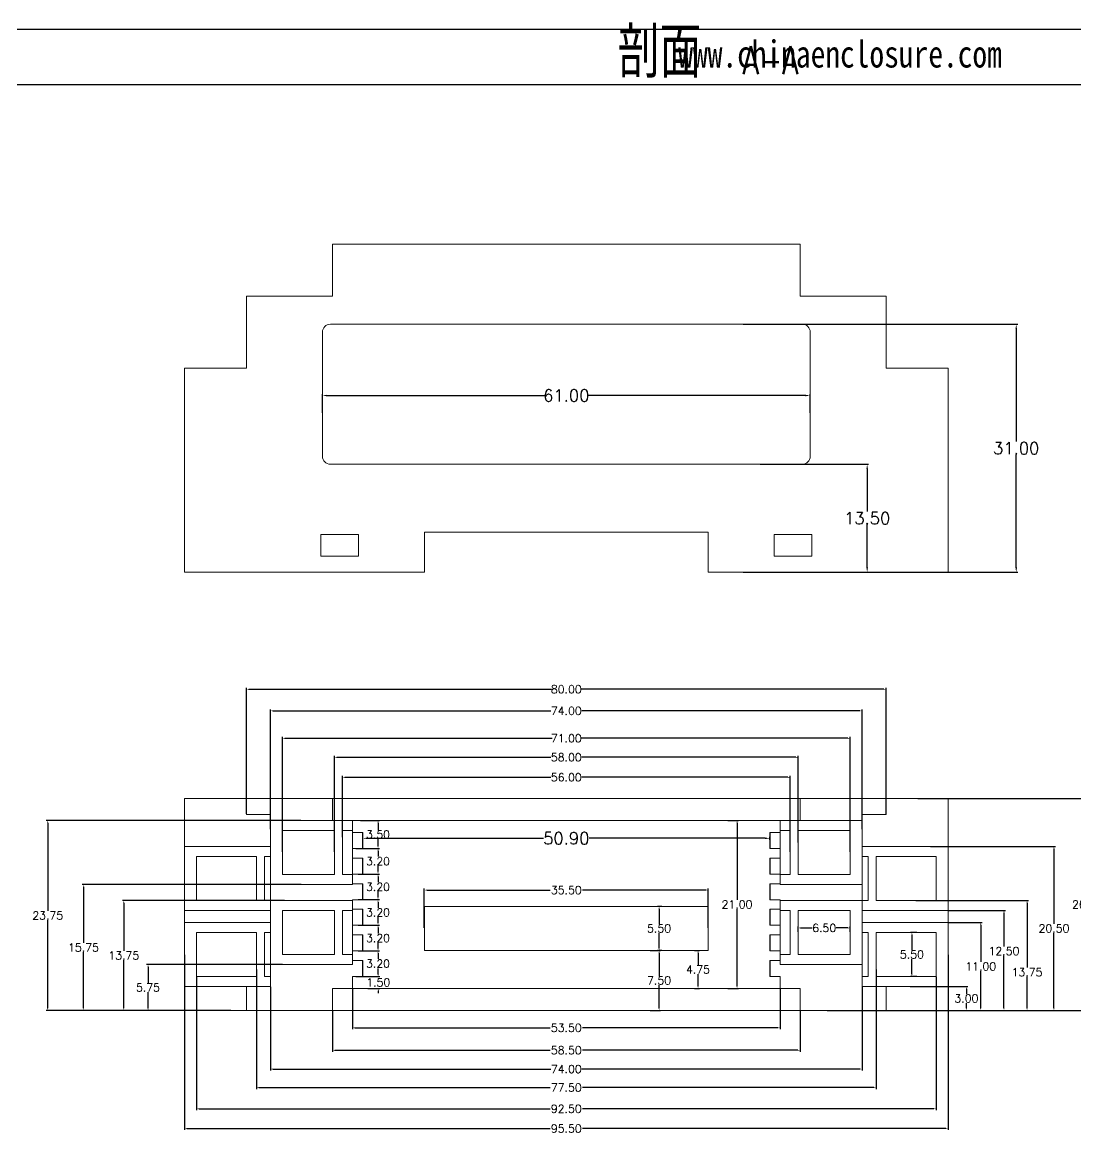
# Model space of a CAD drawing. Header units: inches. Extents: x 2307 to 3202, y 573 to 864.
# Drawn here: x 2374.5 to 2506.2, y 725.3 to 864.2 of the extents above; entities that cross this region are included whole.
import ezdxf

# ---------------------------------------------------------------- set-up
doc = ezdxf.new("R2010")
doc.units = ezdxf.units.IN
doc.layers.add('10', color=7, linetype='Continuous')
doc.layers.add('文字', color=81, linetype='Continuous')
doc.styles.add('SLDTEXTSTYLE1', font='TXT', dxfattribs={"width": 0.75, "bigfont": 'bigfont'})
doc.styles.add('SLDTEXTSTYLE3', font='TXT', dxfattribs={"width": 0.75, "bigfont": 'bigfont'})
doc.styles.get("Standard").update_dxf_attribs({"font": 'txt', "bigfont": 'gbcbig.shx'})
doc.styles.add('宋体', font='', dxfattribs={"width": 0.8, "height": 3.5})
doc.styles.get('宋体').set_extended_font_data('SimSun')
doc.dimstyles.new('1.5', dxfattribs={"dimtxt": 1, "dimasz": 0.3, "dimexe": 0.18, "dimexo": 0.0625, "dimgap": 0.09, "dimtad": 0, "dimtih": 1, "dimtoh": 1, "dimzin": 0, "dimdsep": 46, "dimtxsty": 'Standard', "dimcen": 0, "dimadec": 0, "dimazin": 2, "dimtfac": 1, "dimtofl": 0, "dimtmove": 0, "dimatfit": 3, "dimfxl": 1, "dimtolj": 1, "dimtzin": 0, "dimarcsym": 0})
doc.dimstyles.new('2', dxfattribs={"dimtxt": 1.5, "dimasz": 0.6, "dimexe": 0.18, "dimexo": 0.0625, "dimgap": 0.09, "dimtad": 0, "dimtih": 1, "dimtoh": 1, "dimzin": 0, "dimdsep": 46, "dimtxsty": 'Standard', "dimcen": 0, "dimadec": 0, "dimazin": 2, "dimtfac": 1, "dimtofl": 0, "dimtmove": 0, "dimatfit": 3, "dimfxl": 1, "dimtolj": 1, "dimtzin": 0, "dimarcsym": 0})

# ---------------------------------------------------------------- blocks, each defined once
blk = doc.blocks.new('SW_NOTE_2')
at = {"color": 0, "linetype": 'Continuous', "lineweight": 0, "attachment_point": 2}
for s, insert, char_height, style in [('剖面', (8.33, 8.19), 6.35, 'SLDTEXTSTYLE1'), ('A-A', (22.23, 5.8), 3.5, 'SLDTEXTSTYLE3')]:
    blk.add_mtext(s, dxfattribs=dict(at, insert=insert, char_height=char_height, style=style))
blk = doc.blocks.new('*D213')
at = {"color": 0, "lineweight": -2}
for p, q in [((2466.73, 808.95), (2480.28, 808.95)), ((2480.1, 808.35), (2480.1, 803.04)), ((2480.1, 796.05), (2480.1, 801.36)), ((2479.43, 795.45), (2480.28, 795.45))]:
    blk.add_line(p, q, dxfattribs=at)
at = {"color": 0}
for points in [[(2480, 808.35), (2480.2, 808.35), (2480.1, 808.95)], [(2480, 796.05), (2480.2, 796.05), (2480.1, 795.45)]]:
    blk.add_solid(points, dxfattribs=at)
at = {"layer": 'Defpoints', "color": 0}
for p in [(2466.66, 808.95), (2480.1, 808.95), (2479.37, 795.45)]:
    blk.add_point(p, dxfattribs=at)
at = {"color": 0, "insert": (2480.1, 802.2), "char_height": 1.5, "attachment_point": 5}
blk.add_mtext('\\A1;13.50', dxfattribs=at)
blk = doc.blocks.new('*D214')
at = {"color": 0, "lineweight": -2}
for p, q in [((2464.59, 826.45), (2498.92, 826.45)), ((2498.74, 825.85), (2498.74, 811.79)), ((2498.74, 796.05), (2498.74, 810.11)), ((2464.59, 795.45), (2498.92, 795.45))]:
    blk.add_line(p, q, dxfattribs=at)
at = {"color": 0}
for points in [[(2498.64, 825.85), (2498.84, 825.85), (2498.74, 826.45)], [(2498.64, 796.05), (2498.84, 796.05), (2498.74, 795.45)]]:
    blk.add_solid(points, dxfattribs=at)
at = {"layer": 'Defpoints', "color": 0}
for p in [(2464.53, 826.45), (2498.74, 826.45), (2464.53, 795.45)]:
    blk.add_point(p, dxfattribs=at)
at = {"color": 0, "insert": (2498.74, 810.95), "char_height": 1.5, "attachment_point": 5}
blk.add_mtext('\\A1;31.00', dxfattribs=at)
blk = doc.blocks.new('*D215')
at = {"color": 0, "lineweight": -2}
for p, q in [((2411.98, 815.37), (2411.98, 817.72)), ((2412.58, 817.54), (2439.89, 817.54)), ((2472.38, 817.54), (2445.07, 817.54)), ((2472.98, 815.37), (2472.98, 817.72))]:
    blk.add_line(p, q, dxfattribs=at)
at = {"color": 0}
for points in [[(2412.58, 817.64), (2412.58, 817.44), (2411.98, 817.54)], [(2472.38, 817.64), (2472.38, 817.44), (2472.98, 817.54)]]:
    blk.add_solid(points, dxfattribs=at)
at = {"layer": 'Defpoints', "color": 0}
for p in [(2411.98, 817.54), (2411.98, 815.31), (2472.98, 815.31)]:
    blk.add_point(p, dxfattribs=at)
at = {"color": 0, "insert": (2442.48, 817.54), "char_height": 1.5, "attachment_point": 5}
blk.add_mtext('\\A1;61.00', dxfattribs=at)
blk = doc.blocks.new('*D216')
at = {"color": 0, "lineweight": -2}
for p, q in [((2417.03, 761.99), (2417.03, 762.38)), ((2417.63, 762.2), (2439.64, 762.2)), ((2467.33, 762.2), (2445.32, 762.2)), ((2467.93, 761.99), (2467.93, 762.38))]:
    blk.add_line(p, q, dxfattribs=at)
at = {"color": 0}
for points in [[(2417.63, 762.3), (2417.63, 762.1), (2417.03, 762.2)], [(2467.33, 762.3), (2467.33, 762.1), (2467.93, 762.2)]]:
    blk.add_solid(points, dxfattribs=at)
at = {"layer": 'Defpoints', "color": 0}
for p in [(2417.03, 761.93), (2467.93, 762.2), (2467.93, 761.93)]:
    blk.add_point(p, dxfattribs=at)
at = {"color": 0, "insert": (2442.48, 762.2), "char_height": 1.5, "attachment_point": 5}
blk.add_mtext('\\A1;50.90', dxfattribs=at)
blk = doc.blocks.new('*D217')
at = {"color": 0, "lineweight": -2}
for p, q in [((2424.73, 750.99), (2424.73, 755.91)), ((2460.23, 750.99), (2460.23, 755.91)), ((2425.03, 755.73), (2440.48, 755.73)), ((2459.93, 755.73), (2444.49, 755.73))]:
    blk.add_line(p, q, dxfattribs=at)
at = {"color": 0}
for points in [[(2425.03, 755.78), (2425.03, 755.68), (2424.73, 755.73)], [(2459.93, 755.78), (2459.93, 755.68), (2460.23, 755.73)]]:
    blk.add_solid(points, dxfattribs=at)
at = {"layer": 'Defpoints', "color": 0}
for p in [(2460.23, 755.73), (2424.73, 750.93), (2460.23, 750.93)]:
    blk.add_point(p, dxfattribs=at)
at = {"color": 0, "insert": (2442.48, 755.73), "char_height": 1, "attachment_point": 5}
blk.add_mtext('\\A1;35.50', dxfattribs=at)
blk = doc.blocks.new('*D218')
at = {"color": 0, "lineweight": -2}
for p, q in [((2414.48, 762.34), (2414.48, 770)), ((2414.78, 769.82), (2440.56, 769.82)), ((2470.18, 769.82), (2444.41, 769.82)), ((2470.48, 760.49), (2470.48, 770))]:
    blk.add_line(p, q, dxfattribs=at)
at = {"color": 0}
for points in [[(2414.78, 769.87), (2414.78, 769.77), (2414.48, 769.82)], [(2470.18, 769.87), (2470.18, 769.77), (2470.48, 769.82)]]:
    blk.add_solid(points, dxfattribs=at)
at = {"layer": 'Defpoints', "color": 0}
for p in [(2470.48, 769.82), (2414.48, 762.28), (2470.48, 760.43)]:
    blk.add_point(p, dxfattribs=at)
at = {"color": 0, "insert": (2442.48, 769.82), "char_height": 1, "attachment_point": 5}
blk.add_mtext('\\A1;56.00', dxfattribs=at)
blk = doc.blocks.new('*D219')
at = {"color": 0, "lineweight": -2}
for p, q in [((2413.48, 760.49), (2413.48, 772.5)), ((2471.48, 761.68), (2471.48, 772.5)), ((2413.78, 772.32), (2440.56, 772.32)), ((2471.18, 772.32), (2444.41, 772.32))]:
    blk.add_line(p, q, dxfattribs=at)
at = {"color": 0}
for points in [[(2413.78, 772.37), (2413.78, 772.27), (2413.48, 772.32)], [(2471.18, 772.37), (2471.18, 772.27), (2471.48, 772.32)]]:
    blk.add_solid(points, dxfattribs=at)
at = {"layer": 'Defpoints', "color": 0}
for p in [(2471.48, 772.32), (2471.48, 761.61), (2413.48, 760.43)]:
    blk.add_point(p, dxfattribs=at)
at = {"color": 0, "insert": (2442.48, 772.32), "char_height": 1, "attachment_point": 5}
blk.add_mtext('\\A1;58.00', dxfattribs=at)
blk = doc.blocks.new('*D220')
at = {"color": 0, "lineweight": -2}
for p, q in [((2406.98, 760.49), (2406.98, 774.88)), ((2407.28, 774.7), (2440.73, 774.7)), ((2477.68, 774.7), (2444.24, 774.7)), ((2477.98, 760.49), (2477.98, 774.88))]:
    blk.add_line(p, q, dxfattribs=at)
at = {"color": 0}
for points in [[(2407.28, 774.75), (2407.28, 774.65), (2406.98, 774.7)], [(2477.68, 774.75), (2477.68, 774.65), (2477.98, 774.7)]]:
    blk.add_solid(points, dxfattribs=at)
at = {"layer": 'Defpoints', "color": 0}
for p in [(2477.98, 774.7), (2406.98, 760.43), (2477.98, 760.43)]:
    blk.add_point(p, dxfattribs=at)
at = {"color": 0, "insert": (2442.48, 774.7), "char_height": 1, "attachment_point": 5}
blk.add_mtext('\\A1;71.00', dxfattribs=at)
blk = doc.blocks.new('*D221')
at = {"color": 0, "lineweight": -2}
for p, q in [((2405.48, 763.33), (2405.48, 778.31)), ((2405.78, 778.13), (2440.56, 778.13)), ((2479.18, 778.13), (2444.41, 778.13)), ((2479.48, 763.33), (2479.48, 778.31))]:
    blk.add_line(p, q, dxfattribs=at)
at = {"color": 0}
for points in [[(2405.78, 778.18), (2405.78, 778.08), (2405.48, 778.13)], [(2479.18, 778.18), (2479.18, 778.08), (2479.48, 778.13)]]:
    blk.add_solid(points, dxfattribs=at)
at = {"layer": 'Defpoints', "color": 0}
for p in [(2479.48, 778.13), (2405.48, 763.27), (2479.48, 763.27)]:
    blk.add_point(p, dxfattribs=at)
at = {"color": 0, "insert": (2442.48, 778.13), "char_height": 1, "attachment_point": 5}
blk.add_mtext('\\A1;74.00', dxfattribs=at)
blk = doc.blocks.new('*D222')
at = {"color": 0, "lineweight": -2}
for p, q in [((2402.48, 765.24), (2402.48, 781.01)), ((2402.78, 780.83), (2440.64, 780.83)), ((2482.18, 780.83), (2444.32, 780.83)), ((2482.48, 765.24), (2482.48, 781.01))]:
    blk.add_line(p, q, dxfattribs=at)
at = {"color": 0}
for points in [[(2402.78, 780.88), (2402.78, 780.78), (2402.48, 780.83)], [(2482.18, 780.88), (2482.18, 780.78), (2482.48, 780.83)]]:
    blk.add_solid(points, dxfattribs=at)
at = {"layer": 'Defpoints', "color": 0}
for p in [(2402.48, 780.83), (2402.48, 765.18), (2482.48, 765.18)]:
    blk.add_point(p, dxfattribs=at)
at = {"color": 0, "insert": (2442.48, 780.83), "char_height": 1, "attachment_point": 5}
blk.add_mtext('\\A1;80.00', dxfattribs=at)
blk = doc.blocks.new('*D223')
at = {"color": 0, "lineweight": -2}
for p, q in [((2415.73, 743.37), (2415.73, 738.33)), ((2469.23, 743.37), (2469.23, 738.33)), ((2416.03, 738.51), (2440.48, 738.51)), ((2468.93, 738.51), (2444.49, 738.51))]:
    blk.add_line(p, q, dxfattribs=at)
at = {"color": 0}
for points in [[(2416.03, 738.56), (2416.03, 738.46), (2415.73, 738.51)], [(2468.93, 738.56), (2468.93, 738.46), (2469.23, 738.51)]]:
    blk.add_solid(points, dxfattribs=at)
at = {"layer": 'Defpoints', "color": 0}
for p in [(2415.73, 743.43), (2469.23, 743.43), (2469.23, 738.51)]:
    blk.add_point(p, dxfattribs=at)
at = {"color": 0, "insert": (2442.48, 738.51), "char_height": 1, "attachment_point": 5}
blk.add_mtext('\\A1;53.50', dxfattribs=at)
blk = doc.blocks.new('*D224')
at = {"color": 0, "lineweight": -2}
for p, q in [((2413.23, 740.62), (2413.23, 735.53)), ((2471.73, 740.62), (2471.73, 735.53)), ((2413.53, 735.71), (2440.48, 735.71)), ((2471.43, 735.71), (2444.49, 735.71))]:
    blk.add_line(p, q, dxfattribs=at)
at = {"color": 0}
for points in [[(2413.53, 735.76), (2413.53, 735.66), (2413.23, 735.71)], [(2471.43, 735.76), (2471.43, 735.66), (2471.73, 735.71)]]:
    blk.add_solid(points, dxfattribs=at)
at = {"layer": 'Defpoints', "color": 0}
for p in [(2413.23, 740.68), (2471.73, 740.68), (2471.73, 735.71)]:
    blk.add_point(p, dxfattribs=at)
at = {"color": 0, "insert": (2442.48, 735.71), "char_height": 1, "attachment_point": 5}
blk.add_mtext('\\A1;58.50', dxfattribs=at)
blk = doc.blocks.new('*D225')
at = {"color": 0, "lineweight": -2}
for p, q in [((2405.48, 743.62), (2405.48, 733.18)), ((2479.48, 743.62), (2479.48, 733.18)), ((2405.78, 733.36), (2440.56, 733.36)), ((2479.18, 733.36), (2444.41, 733.36))]:
    blk.add_line(p, q, dxfattribs=at)
at = {"color": 0}
for points in [[(2405.78, 733.41), (2405.78, 733.31), (2405.48, 733.36)], [(2479.18, 733.41), (2479.18, 733.31), (2479.48, 733.36)]]:
    blk.add_solid(points, dxfattribs=at)
at = {"layer": 'Defpoints', "color": 0}
for p in [(2405.48, 743.68), (2479.48, 743.68), (2405.48, 733.36)]:
    blk.add_point(p, dxfattribs=at)
at = {"color": 0, "insert": (2442.48, 733.36), "char_height": 1, "attachment_point": 5}
blk.add_mtext('\\A1;74.00', dxfattribs=at)
blk = doc.blocks.new('*D226')
at = {"color": 0, "lineweight": -2}
for p, q in [((2403.73, 745.79), (2403.73, 730.86)), ((2481.23, 745.79), (2481.23, 730.86)), ((2404.03, 731.04), (2440.48, 731.04)), ((2480.93, 731.04), (2444.49, 731.04))]:
    blk.add_line(p, q, dxfattribs=at)
at = {"color": 0}
for points in [[(2404.03, 731.09), (2404.03, 730.99), (2403.73, 731.04)], [(2480.93, 731.09), (2480.93, 730.99), (2481.23, 731.04)]]:
    blk.add_solid(points, dxfattribs=at)
at = {"layer": 'Defpoints', "color": 0}
for p in [(2403.73, 745.85), (2481.23, 745.85), (2481.23, 731.04)]:
    blk.add_point(p, dxfattribs=at)
at = {"color": 0, "insert": (2442.48, 731.04), "char_height": 1, "attachment_point": 5}
blk.add_mtext('\\A1;77.50', dxfattribs=at)
blk = doc.blocks.new('*D227')
at = {"color": 0, "lineweight": -2}
for p, q in [((2396.23, 744.87), (2396.23, 728.21)), ((2488.73, 744.87), (2488.73, 728.21)), ((2396.53, 728.39), (2440.48, 728.39)), ((2488.43, 728.39), (2444.49, 728.39))]:
    blk.add_line(p, q, dxfattribs=at)
at = {"color": 0}
for points in [[(2396.53, 728.44), (2396.53, 728.34), (2396.23, 728.39)], [(2488.43, 728.44), (2488.43, 728.34), (2488.73, 728.39)]]:
    blk.add_solid(points, dxfattribs=at)
at = {"layer": 'Defpoints', "color": 0}
for p in [(2396.23, 744.93), (2488.73, 744.93), (2396.23, 728.39)]:
    blk.add_point(p, dxfattribs=at)
at = {"color": 0, "insert": (2442.48, 728.39), "char_height": 1, "attachment_point": 5}
blk.add_mtext('\\A1;92.50', dxfattribs=at)
blk = doc.blocks.new('*D228')
at = {"color": 0, "lineweight": -2}
for p, q in [((2394.73, 747.62), (2394.73, 725.74)), ((2490.23, 747.62), (2490.23, 725.74)), ((2395.03, 725.92), (2440.48, 725.92)), ((2489.93, 725.92), (2444.49, 725.92))]:
    blk.add_line(p, q, dxfattribs=at)
at = {"color": 0}
for points in [[(2395.03, 725.97), (2395.03, 725.87), (2394.73, 725.92)], [(2489.93, 725.97), (2489.93, 725.87), (2490.23, 725.92)]]:
    blk.add_solid(points, dxfattribs=at)
at = {"layer": 'Defpoints', "color": 0}
for p in [(2394.73, 747.68), (2490.23, 747.68), (2394.73, 725.92)]:
    blk.add_point(p, dxfattribs=at)
at = {"color": 0, "insert": (2442.48, 725.92), "char_height": 1, "attachment_point": 5}
blk.add_mtext('\\A1;95.50', dxfattribs=at)
blk = doc.blocks.new('*D229')
at = {"color": 0, "lineweight": -2}
for p, q in [((2462.67, 764.43), (2464.01, 764.43)), ((2463.83, 764.13), (2463.83, 754.52)), ((2463.83, 743.73), (2463.83, 753.34)), ((2462.67, 743.43), (2464.01, 743.43))]:
    blk.add_line(p, q, dxfattribs=at)
at = {"color": 0}
for points in [[(2463.78, 764.13), (2463.88, 764.13), (2463.83, 764.43)], [(2463.78, 743.73), (2463.88, 743.73), (2463.83, 743.43)]]:
    blk.add_solid(points, dxfattribs=at)
at = {"layer": 'Defpoints', "color": 0}
for p in [(2462.6, 764.43), (2462.6, 743.43), (2463.83, 743.43)]:
    blk.add_point(p, dxfattribs=at)
at = {"color": 0, "insert": (2463.83, 753.93), "char_height": 1, "attachment_point": 5}
blk.add_mtext('\\A1;21.00', dxfattribs=at)
blk = doc.blocks.new('*D230')
at = {"color": 0, "lineweight": -2}
for p, q in [((2454.42, 753.68), (2453.9, 753.68)), ((2454.08, 753.38), (2454.08, 751.52)), ((2454.08, 748.48), (2454.08, 750.34)), ((2454.42, 748.18), (2453.9, 748.18))]:
    blk.add_line(p, q, dxfattribs=at)
at = {"color": 0}
for points in [[(2454.03, 753.38), (2454.13, 753.38), (2454.08, 753.68)], [(2454.03, 748.48), (2454.13, 748.48), (2454.08, 748.18)]]:
    blk.add_solid(points, dxfattribs=at)
at = {"layer": 'Defpoints', "color": 0}
for p in [(2454.08, 753.68), (2454.49, 753.68), (2454.49, 748.18)]:
    blk.add_point(p, dxfattribs=at)
at = {"color": 0, "insert": (2454.08, 750.93), "char_height": 1, "attachment_point": 5}
blk.add_mtext('\\A1;5.50', dxfattribs=at)
blk = doc.blocks.new('*D231')
at = {"color": 0, "lineweight": -2}
for p, q in [((2458.5, 748.18), (2459.13, 748.18)), ((2458.95, 747.88), (2458.95, 746.39)), ((2458.95, 743.73), (2458.95, 745.21)), ((2458.5, 743.43), (2459.13, 743.43))]:
    blk.add_line(p, q, dxfattribs=at)
at = {"color": 0}
for points in [[(2458.9, 747.88), (2459, 747.88), (2458.95, 748.18)], [(2458.9, 743.73), (2459, 743.73), (2458.95, 743.43)]]:
    blk.add_solid(points, dxfattribs=at)
at = {"layer": 'Defpoints', "color": 0}
for p in [(2458.44, 748.18), (2458.44, 743.43), (2458.95, 743.43)]:
    blk.add_point(p, dxfattribs=at)
at = {"color": 0, "insert": (2458.95, 745.8), "char_height": 1, "attachment_point": 5}
blk.add_mtext('\\A1;4.75', dxfattribs=at)
blk = doc.blocks.new('*D233')
at = {"color": 0, "lineweight": -2}
for p, q in [((2452.97, 748.18), (2454.26, 748.18)), ((2454.08, 747.88), (2454.08, 745.02)), ((2454.08, 740.98), (2454.08, 743.84)), ((2452.97, 740.68), (2454.26, 740.68))]:
    blk.add_line(p, q, dxfattribs=at)
at = {"color": 0}
for points in [[(2454.03, 747.88), (2454.13, 747.88), (2454.08, 748.18)], [(2454.03, 740.98), (2454.13, 740.98), (2454.08, 740.68)]]:
    blk.add_solid(points, dxfattribs=at)
at = {"layer": 'Defpoints', "color": 0}
for p in [(2452.9, 748.18), (2454.08, 748.18), (2452.9, 740.68)]:
    blk.add_point(p, dxfattribs=at)
at = {"color": 0, "insert": (2454.08, 744.43), "char_height": 1, "attachment_point": 5}
blk.add_mtext('\\A1;7.50', dxfattribs=at)
blk = doc.blocks.new('*D234')
at = {"color": 0, "lineweight": -2}
for p, q in [((2485.46, 743.68), (2492.69, 743.68)), ((2492.51, 743.38), (2492.51, 742.77)), ((2475.09, 740.68), (2492.69, 740.68)), ((2492.51, 740.98), (2492.51, 741.59))]:
    blk.add_line(p, q, dxfattribs=at)
at = {"color": 0}
for points in [[(2492.46, 743.38), (2492.56, 743.38), (2492.51, 743.68)], [(2492.46, 740.98), (2492.56, 740.98), (2492.51, 740.68)]]:
    blk.add_solid(points, dxfattribs=at)
at = {"layer": 'Defpoints', "color": 0}
for p in [(2485.4, 743.68), (2492.51, 743.68), (2475.03, 740.68)]:
    blk.add_point(p, dxfattribs=at)
at = {"color": 0, "insert": (2492.51, 742.18), "char_height": 1, "attachment_point": 5}
blk.add_mtext('\\A1;3.00', dxfattribs=at)
blk = doc.blocks.new('*D235')
at = {"color": 0, "lineweight": -2}
for p, q in [((2490.3, 751.68), (2494.48, 751.68)), ((2494.3, 751.38), (2494.3, 746.77)), ((2494.3, 740.98), (2494.3, 745.59)), ((2477.17, 740.68), (2494.48, 740.68))]:
    blk.add_line(p, q, dxfattribs=at)
at = {"color": 0}
for points in [[(2494.25, 751.38), (2494.35, 751.38), (2494.3, 751.68)], [(2494.25, 740.98), (2494.35, 740.98), (2494.3, 740.68)]]:
    blk.add_solid(points, dxfattribs=at)
at = {"layer": 'Defpoints', "color": 0}
for p in [(2490.23, 751.68), (2494.3, 751.68), (2477.11, 740.68)]:
    blk.add_point(p, dxfattribs=at)
at = {"color": 0, "insert": (2494.3, 746.18), "char_height": 1, "attachment_point": 5}
blk.add_mtext('\\A1;11.00', dxfattribs=at)
blk = doc.blocks.new('*D236')
at = {"color": 0, "lineweight": -2}
for p, q in [((2490.3, 753.18), (2497.39, 753.18)), ((2497.21, 752.88), (2497.21, 748.69)), ((2497.21, 740.98), (2497.21, 747.51)), ((2477.23, 740.68), (2497.39, 740.68))]:
    blk.add_line(p, q, dxfattribs=at)
at = {"color": 0}
for points in [[(2497.16, 752.88), (2497.26, 752.88), (2497.21, 753.18)], [(2497.16, 740.98), (2497.26, 740.98), (2497.21, 740.68)]]:
    blk.add_solid(points, dxfattribs=at)
at = {"layer": 'Defpoints', "color": 0}
for p in [(2490.23, 753.18), (2497.21, 753.18), (2477.17, 740.68)]:
    blk.add_point(p, dxfattribs=at)
at = {"color": 0, "insert": (2497.21, 748.1), "char_height": 1, "attachment_point": 5}
blk.add_mtext('\\A1;12.50', dxfattribs=at)
blk = doc.blocks.new('*D237')
at = {"color": 0, "lineweight": -2}
for p, q in [((2486.2, 754.43), (2500.27, 754.43)), ((2500.09, 754.13), (2500.09, 746.05)), ((2500.09, 740.98), (2500.09, 744.87)), ((2486.2, 740.68), (2500.27, 740.68))]:
    blk.add_line(p, q, dxfattribs=at)
at = {"color": 0}
for points in [[(2500.04, 754.13), (2500.14, 754.13), (2500.09, 754.43)], [(2500.04, 740.98), (2500.14, 740.98), (2500.09, 740.68)]]:
    blk.add_solid(points, dxfattribs=at)
at = {"layer": 'Defpoints', "color": 0}
for p in [(2486.13, 754.43), (2500.09, 754.43), (2486.13, 740.68)]:
    blk.add_point(p, dxfattribs=at)
at = {"color": 0, "insert": (2500.09, 745.46), "char_height": 1, "attachment_point": 5}
blk.add_mtext('\\A1;13.75', dxfattribs=at)
blk = doc.blocks.new('*D238')
at = {"color": 0, "lineweight": -2}
for p, q in [((2488.02, 761.18), (2503.64, 761.18)), ((2503.46, 760.88), (2503.46, 751.52)), ((2503.46, 740.98), (2503.46, 750.34)), ((2485.89, 740.68), (2503.64, 740.68))]:
    blk.add_line(p, q, dxfattribs=at)
at = {"color": 0}
for points in [[(2503.41, 760.88), (2503.51, 760.88), (2503.46, 761.18)], [(2503.41, 740.98), (2503.51, 740.98), (2503.46, 740.68)]]:
    blk.add_solid(points, dxfattribs=at)
at = {"layer": 'Defpoints', "color": 0}
for p in [(2487.96, 761.18), (2485.83, 740.68), (2503.46, 740.68)]:
    blk.add_point(p, dxfattribs=at)
at = {"color": 0, "insert": (2503.46, 750.93), "char_height": 1, "attachment_point": 5}
blk.add_mtext('\\A1;20.50', dxfattribs=at)
blk = doc.blocks.new('*D239')
at = {"color": 0, "lineweight": -2}
for p, q in [((2486.42, 767.18), (2507.82, 767.18)), ((2507.64, 766.88), (2507.64, 754.52)), ((2507.64, 740.98), (2507.64, 753.34)), ((2485.89, 740.68), (2507.82, 740.68))]:
    blk.add_line(p, q, dxfattribs=at)
at = {"color": 0}
for points in [[(2507.59, 766.88), (2507.69, 766.88), (2507.64, 767.18)], [(2507.59, 740.98), (2507.69, 740.98), (2507.64, 740.68)]]:
    blk.add_solid(points, dxfattribs=at)
at = {"layer": 'Defpoints', "color": 0}
for p in [(2486.36, 767.18), (2507.64, 767.18), (2485.83, 740.68)]:
    blk.add_point(p, dxfattribs=at)
at = {"color": 0, "insert": (2507.64, 753.93), "char_height": 1, "attachment_point": 5}
blk.add_mtext('\\A1;26.50', dxfattribs=at)
blk = doc.blocks.new('*D240')
at = {"color": 0, "lineweight": -2}
for p, q in [((2407.01, 746.43), (2390, 746.43)), ((2390.18, 746.13), (2390.18, 744.14)), ((2390.18, 740.98), (2390.18, 742.96)), ((2398.55, 740.68), (2390, 740.68))]:
    blk.add_line(p, q, dxfattribs=at)
at = {"color": 0}
for points in [[(2390.13, 746.13), (2390.23, 746.13), (2390.18, 746.43)], [(2390.13, 740.98), (2390.23, 740.98), (2390.18, 740.68)]]:
    blk.add_solid(points, dxfattribs=at)
at = {"layer": 'Defpoints', "color": 0}
for p in [(2390.18, 746.43), (2407.07, 746.43), (2398.61, 740.68)]:
    blk.add_point(p, dxfattribs=at)
at = {"color": 0, "insert": (2390.18, 743.55), "char_height": 1, "attachment_point": 5}
blk.add_mtext('\\A1;5.75', dxfattribs=at)
blk = doc.blocks.new('*D241')
at = {"color": 0, "lineweight": -2}
for p, q in [((2407.24, 754.43), (2386.97, 754.43)), ((2387.15, 754.13), (2387.15, 748.14)), ((2387.15, 740.98), (2387.15, 746.96)), ((2400.52, 740.68), (2386.97, 740.68))]:
    blk.add_line(p, q, dxfattribs=at)
at = {"color": 0}
for points in [[(2387.1, 754.13), (2387.2, 754.13), (2387.15, 754.43)], [(2387.1, 740.98), (2387.2, 740.98), (2387.15, 740.68)]]:
    blk.add_solid(points, dxfattribs=at)
at = {"layer": 'Defpoints', "color": 0}
for p in [(2387.15, 754.43), (2407.3, 754.43), (2400.58, 740.68)]:
    blk.add_point(p, dxfattribs=at)
at = {"color": 0, "insert": (2387.15, 747.55), "char_height": 1, "attachment_point": 5}
blk.add_mtext('\\A1;13.75', dxfattribs=at)
blk = doc.blocks.new('*D242')
at = {"color": 0, "lineweight": -2}
for p, q in [((2409.34, 756.43), (2381.93, 756.43)), ((2382.11, 756.13), (2382.11, 749.14)), ((2382.11, 740.98), (2382.11, 747.96)), ((2398.55, 740.68), (2381.93, 740.68))]:
    blk.add_line(p, q, dxfattribs=at)
at = {"color": 0}
for points in [[(2382.06, 756.13), (2382.16, 756.13), (2382.11, 756.43)], [(2382.06, 740.98), (2382.16, 740.98), (2382.11, 740.68)]]:
    blk.add_solid(points, dxfattribs=at)
at = {"layer": 'Defpoints', "color": 0}
for p in [(2382.11, 756.43), (2409.41, 756.43), (2398.61, 740.68)]:
    blk.add_point(p, dxfattribs=at)
at = {"color": 0, "insert": (2382.11, 748.55), "char_height": 1, "attachment_point": 5}
blk.add_mtext('\\A1;15.75', dxfattribs=at)
blk = doc.blocks.new('*D243')
at = {"color": 0, "lineweight": -2}
for p, q in [((2409.3, 764.43), (2377.46, 764.43)), ((2377.64, 764.13), (2377.64, 753.14)), ((2377.64, 740.98), (2377.64, 751.96)), ((2398.48, 740.68), (2377.46, 740.68))]:
    blk.add_line(p, q, dxfattribs=at)
at = {"color": 0}
for points in [[(2377.59, 764.13), (2377.69, 764.13), (2377.64, 764.43)], [(2377.59, 740.98), (2377.69, 740.98), (2377.64, 740.68)]]:
    blk.add_solid(points, dxfattribs=at)
at = {"layer": 'Defpoints', "color": 0}
for p in [(2377.64, 764.43), (2409.36, 764.43), (2398.55, 740.68)]:
    blk.add_point(p, dxfattribs=at)
at = {"color": 0, "insert": (2377.64, 752.55), "char_height": 1, "attachment_point": 5}
blk.add_mtext('\\A1;23.75', dxfattribs=at)
blk = doc.blocks.new('*D244')
at = {"color": 0, "lineweight": -2}
for p, q in [((2416.45, 744.93), (2419.15, 744.93)), ((2418.97, 745.23), (2418.97, 745.53)), ((2417.66, 743.43), (2419.15, 743.43)), ((2418.97, 743.13), (2418.97, 742.83))]:
    blk.add_line(p, q, dxfattribs=at)
at = {"color": 0}
for points in [[(2418.92, 745.23), (2419.02, 745.23), (2418.97, 744.93)], [(2418.92, 743.13), (2419.02, 743.13), (2418.97, 743.43)]]:
    blk.add_solid(points, dxfattribs=at)
at = {"layer": 'Defpoints', "color": 0}
for p in [(2416.38, 744.93), (2418.97, 744.93), (2417.6, 743.43)]:
    blk.add_point(p, dxfattribs=at)
at = {"color": 0, "insert": (2418.97, 744.18), "char_height": 1, "attachment_point": 5}
blk.add_mtext('\\A1;1.50', dxfattribs=at)
blk = doc.blocks.new('*D245')
at = {"color": 0, "lineweight": -2}
for p, q in [((2416.45, 748.13), (2419.12, 748.13)), ((2418.94, 747.83), (2418.94, 747.12)), ((2416.18, 744.93), (2419.12, 744.93)), ((2418.94, 745.23), (2418.94, 745.94))]:
    blk.add_line(p, q, dxfattribs=at)
at = {"color": 0}
for points in [[(2418.89, 747.83), (2418.99, 747.83), (2418.94, 748.13)], [(2418.89, 745.23), (2418.99, 745.23), (2418.94, 744.93)]]:
    blk.add_solid(points, dxfattribs=at)
at = {"layer": 'Defpoints', "color": 0}
for p in [(2416.38, 748.13), (2418.94, 748.13), (2416.12, 744.93)]:
    blk.add_point(p, dxfattribs=at)
at = {"color": 0, "insert": (2418.94, 746.53), "char_height": 1, "attachment_point": 5}
blk.add_mtext('\\A1;3.20', dxfattribs=at)
blk = doc.blocks.new('*D246')
at = {"color": 0, "lineweight": -2}
for p, q in [((2416.45, 751.33), (2419.12, 751.33)), ((2418.94, 751.03), (2418.94, 750.32)), ((2418.94, 748.43), (2418.94, 749.14)), ((2416.45, 748.13), (2419.12, 748.13))]:
    blk.add_line(p, q, dxfattribs=at)
at = {"color": 0}
for points in [[(2418.89, 751.03), (2418.99, 751.03), (2418.94, 751.33)], [(2418.89, 748.43), (2418.99, 748.43), (2418.94, 748.13)]]:
    blk.add_solid(points, dxfattribs=at)
at = {"layer": 'Defpoints', "color": 0}
for p in [(2416.38, 751.33), (2418.94, 751.33), (2416.38, 748.13)]:
    blk.add_point(p, dxfattribs=at)
at = {"color": 0, "insert": (2418.94, 749.73), "char_height": 1, "attachment_point": 5}
blk.add_mtext('\\A1;3.20', dxfattribs=at)
blk = doc.blocks.new('*D247')
at = {"color": 0, "lineweight": -2}
for p, q in [((2416.73, 754.53), (2419.12, 754.53)), ((2418.94, 754.23), (2418.94, 753.52)), ((2418.94, 751.63), (2418.94, 752.34)), ((2416.45, 751.33), (2419.12, 751.33))]:
    blk.add_line(p, q, dxfattribs=at)
at = {"color": 0}
for points in [[(2418.89, 754.23), (2418.99, 754.23), (2418.94, 754.53)], [(2418.89, 751.63), (2418.99, 751.63), (2418.94, 751.33)]]:
    blk.add_solid(points, dxfattribs=at)
at = {"layer": 'Defpoints', "color": 0}
for p in [(2416.67, 754.53), (2418.94, 754.53), (2416.38, 751.33)]:
    blk.add_point(p, dxfattribs=at)
at = {"color": 0, "insert": (2418.94, 752.93), "char_height": 1, "attachment_point": 5}
blk.add_mtext('\\A1;3.20', dxfattribs=at)
blk = doc.blocks.new('*D248')
at = {"color": 0, "lineweight": -2}
for p, q in [((2416.45, 757.73), (2419.12, 757.73)), ((2418.94, 757.43), (2418.94, 756.72)), ((2416.45, 754.53), (2419.12, 754.53)), ((2418.94, 754.83), (2418.94, 755.54))]:
    blk.add_line(p, q, dxfattribs=at)
at = {"color": 0}
for points in [[(2418.89, 757.43), (2418.99, 757.43), (2418.94, 757.73)], [(2418.89, 754.83), (2418.99, 754.83), (2418.94, 754.53)]]:
    blk.add_solid(points, dxfattribs=at)
at = {"layer": 'Defpoints', "color": 0}
for p in [(2416.38, 757.73), (2418.94, 757.73), (2416.38, 754.53)]:
    blk.add_point(p, dxfattribs=at)
at = {"color": 0, "insert": (2418.94, 756.13), "char_height": 1, "attachment_point": 5}
blk.add_mtext('\\A1;3.20', dxfattribs=at)
blk = doc.blocks.new('*D249')
at = {"color": 0, "lineweight": -2}
for p, q in [((2416.45, 760.93), (2419.12, 760.93)), ((2418.94, 760.63), (2418.94, 759.92)), ((2418.94, 758.03), (2418.94, 758.74)), ((2416.45, 757.73), (2419.12, 757.73))]:
    blk.add_line(p, q, dxfattribs=at)
at = {"color": 0}
for points in [[(2418.89, 760.63), (2418.99, 760.63), (2418.94, 760.93)], [(2418.89, 758.03), (2418.99, 758.03), (2418.94, 757.73)]]:
    blk.add_solid(points, dxfattribs=at)
at = {"layer": 'Defpoints', "color": 0}
for p in [(2416.38, 760.93), (2418.94, 760.93), (2416.38, 757.73)]:
    blk.add_point(p, dxfattribs=at)
at = {"color": 0, "insert": (2418.94, 759.33), "char_height": 1, "attachment_point": 5}
blk.add_mtext('\\A1;3.20', dxfattribs=at)
blk = doc.blocks.new('*D250')
at = {"color": 0, "lineweight": -2}
for p, q in [((2416.75, 764.43), (2419.12, 764.43)), ((2418.94, 764.13), (2418.94, 763.27)), ((2418.94, 761.23), (2418.94, 762.09)), ((2416.15, 760.93), (2419.12, 760.93))]:
    blk.add_line(p, q, dxfattribs=at)
at = {"color": 0}
for points in [[(2418.89, 764.13), (2418.99, 764.13), (2418.94, 764.43)], [(2418.89, 761.23), (2418.99, 761.23), (2418.94, 760.93)]]:
    blk.add_solid(points, dxfattribs=at)
at = {"layer": 'Defpoints', "color": 0}
for p in [(2416.68, 764.43), (2418.94, 764.43), (2416.09, 760.93)]:
    blk.add_point(p, dxfattribs=at)
at = {"color": 0, "insert": (2418.94, 762.68), "char_height": 1, "attachment_point": 5}
blk.add_mtext('\\A1;3.50', dxfattribs=at)
blk = doc.blocks.new('*D251')
at = {"color": 0, "lineweight": -2}
for p, q in [((2471.48, 750.49), (2471.48, 751.17)), ((2471.78, 750.99), (2473.23, 750.99)), ((2477.68, 750.99), (2476.24, 750.99)), ((2477.98, 750.49), (2477.98, 751.17))]:
    blk.add_line(p, q, dxfattribs=at)
at = {"color": 0}
for points in [[(2471.78, 751.04), (2471.78, 750.94), (2471.48, 750.99)], [(2477.68, 751.04), (2477.68, 750.94), (2477.98, 750.99)]]:
    blk.add_solid(points, dxfattribs=at)
at = {"layer": 'Defpoints', "color": 0}
for p in [(2471.48, 750.43), (2477.98, 750.99), (2477.98, 750.43)]:
    blk.add_point(p, dxfattribs=at)
at = {"color": 0, "insert": (2474.73, 750.99), "char_height": 1, "attachment_point": 5}
blk.add_mtext('\\A1;6.50', dxfattribs=at)
blk = doc.blocks.new('*D252')
at = {"color": 0, "lineweight": -2}
for p, q in [((2486.3, 750.43), (2485.52, 750.43)), ((2485.7, 750.13), (2485.7, 748.27)), ((2485.7, 745.23), (2485.7, 747.09)), ((2486.3, 744.93), (2485.52, 744.93))]:
    blk.add_line(p, q, dxfattribs=at)
at = {"color": 0}
for points in [[(2485.65, 750.13), (2485.75, 750.13), (2485.7, 750.43)], [(2485.65, 745.23), (2485.75, 745.23), (2485.7, 744.93)]]:
    blk.add_solid(points, dxfattribs=at)
at = {"layer": 'Defpoints', "color": 0}
for p in [(2486.36, 750.43), (2485.7, 744.93), (2486.36, 744.93)]:
    blk.add_point(p, dxfattribs=at)
at = {"color": 0, "insert": (2485.7, 747.68), "char_height": 1, "attachment_point": 5}
blk.add_mtext('\\A1;5.50', dxfattribs=at)

msp = doc.modelspace()

# ---------------------------------------------------------------- linework, layer by layer
for p, q in [((2306.504, 863.315), (2717.154, 863.315)), ((2317.13, 856.402), (2710.241, 856.402))]:
    msp.add_line(p, q)
at = {"color": 7, "linetype": 'Continuous', "lineweight": 15}
for p, q in [((2413.234, 829.954), (2413.234, 836.454)), ((2413.234, 836.454), (2471.734, 836.454)), ((2471.734, 829.954), (2471.734, 836.454)), ((2402.484, 820.954), (2402.484, 829.954)), ((2402.484, 829.954), (2413.234, 829.954)), ((2482.484, 829.954), (2471.734, 829.954)), ((2482.484, 820.954), (2482.484, 829.954)), ((2411.984, 825.454), (2411.984, 809.954)), ((2471.984, 826.454), (2412.984, 826.454)), ((2472.984, 809.954), (2472.984, 825.454)), ((2394.734, 820.954), (2394.734, 795.454)), ((2394.734, 820.954), (2402.484, 820.954)), ((2490.234, 820.954), (2482.484, 820.954)), ((2490.234, 820.954), (2490.234, 795.454)), ((2412.984, 808.954), (2471.984, 808.954)), ((2460.234, 800.454), (2424.734, 800.454)), ((2424.734, 800.454), (2424.734, 795.454)), ((2460.234, 795.454), (2460.234, 800.454)), ((2416.484, 800.154), (2411.784, 800.154)), ((2411.784, 800.154), (2411.784, 797.454)), ((2416.484, 797.454), (2416.484, 800.154)), ((2473.184, 800.154), (2468.484, 800.154)), ((2468.484, 800.154), (2468.484, 797.454)), ((2473.184, 797.454), (2473.184, 800.154)), ((2411.784, 797.454), (2416.484, 797.454)), ((2468.484, 797.454), (2473.184, 797.454)), ((2394.734, 795.454), (2424.734, 795.454)), ((2460.234, 795.454), (2490.234, 795.454)), ((2394.734, 767.178), (2394.734, 761.178)), ((2394.734, 767.178), (2402.484, 767.178)), ((2402.484, 767.178), (2402.484, 765.178)), ((2402.484, 767.178), (2413.234, 767.178)), ((2471.734, 767.178), (2413.234, 767.178)), ((2413.234, 767.178), (2413.234, 764.428)), ((2471.734, 767.178), (2471.734, 764.428)), ((2482.484, 767.178), (2471.734, 767.178)), ((2482.484, 765.178), (2482.484, 767.178)), ((2490.234, 767.178), (2482.484, 767.178)), ((2490.234, 767.178), (2490.234, 761.178)), ((2402.484, 765.178), (2405.484, 765.178)), ((2405.484, 765.178), (2405.484, 764.428)), ((2405.484, 764.428), (2413.234, 764.428)), ((2405.484, 764.428), (2405.484, 756.428)), ((2471.734, 764.428), (2413.234, 764.428)), ((2415.734, 764.428), (2415.734, 762.928)), ((2469.234, 764.428), (2469.234, 762.928)), ((2479.484, 764.428), (2471.734, 764.428)), ((2482.484, 765.178), (2479.484, 765.178)), ((2479.484, 765.178), (2479.484, 764.428)), ((2479.484, 764.428), (2479.484, 756.428)), ((2406.984, 757.678), (2406.984, 763.178)), ((2406.984, 763.178), (2413.484, 763.178)), ((2413.484, 763.178), (2413.484, 757.678)), ((2414.484, 757.678), (2414.484, 763.178)), ((2414.484, 763.178), (2415.734, 763.178)), ((2417.034, 762.928), (2415.734, 762.928)), ((2415.734, 762.928), (2415.734, 760.928)), ((2416.984, 762.928), (2416.984, 760.928)), ((2417.034, 760.928), (2417.034, 762.928)), ((2467.934, 762.928), (2469.234, 762.928)), ((2467.934, 760.928), (2467.934, 762.928)), ((2467.984, 760.928), (2467.984, 762.928)), ((2470.484, 763.178), (2469.234, 763.178)), ((2469.234, 762.928), (2469.234, 760.928)), ((2470.484, 757.678), (2470.484, 763.178)), ((2471.484, 763.178), (2471.484, 757.678)), ((2477.984, 763.178), (2471.484, 763.178)), ((2477.984, 757.678), (2477.984, 763.178)), ((2394.734, 761.178), (2405.484, 761.178)), ((2394.734, 753.178), (2394.734, 761.178)), ((2415.734, 760.928), (2417.034, 760.928)), ((2415.734, 760.928), (2415.734, 759.728)), ((2469.234, 760.928), (2467.934, 760.928)), ((2469.234, 760.928), (2469.234, 759.728)), ((2490.234, 761.178), (2479.484, 761.178)), ((2490.234, 753.178), (2490.234, 761.178)), ((2396.234, 759.928), (2403.734, 759.928)), ((2396.234, 754.428), (2396.234, 759.928)), ((2403.734, 759.928), (2403.734, 754.428)), ((2404.734, 759.928), (2405.484, 759.928)), ((2404.734, 754.428), (2404.734, 759.928)), ((2417.034, 759.728), (2415.734, 759.728)), ((2415.734, 759.728), (2415.734, 757.728)), ((2416.984, 759.728), (2416.984, 757.728)), ((2417.034, 757.728), (2417.034, 759.728)), ((2467.934, 759.728), (2469.234, 759.728)), ((2467.934, 757.728), (2467.934, 759.728)), ((2467.984, 757.728), (2467.984, 759.728)), ((2469.234, 759.728), (2469.234, 757.728)), ((2480.234, 759.928), (2479.484, 759.928)), ((2480.234, 754.428), (2480.234, 759.928)), ((2488.734, 759.928), (2481.234, 759.928)), ((2481.234, 759.928), (2481.234, 754.428)), ((2488.734, 754.428), (2488.734, 759.928)), ((2413.484, 757.678), (2406.984, 757.678)), ((2415.734, 757.678), (2414.484, 757.678)), ((2415.734, 757.728), (2417.034, 757.728)), ((2415.734, 757.728), (2415.734, 756.528)), ((2469.234, 757.728), (2467.934, 757.728)), ((2469.234, 757.728), (2469.234, 756.528)), ((2469.234, 757.678), (2470.484, 757.678)), ((2471.484, 757.678), (2477.984, 757.678)), ((2405.484, 756.428), (2405.484, 754.428)), ((2415.734, 756.428), (2405.484, 756.428)), ((2417.034, 756.528), (2415.734, 756.528)), ((2415.734, 756.528), (2415.734, 756.428)), ((2416.984, 756.528), (2416.984, 754.528)), ((2417.034, 754.528), (2417.034, 756.528)), ((2467.934, 756.528), (2469.234, 756.528)), ((2467.934, 754.528), (2467.934, 756.528)), ((2467.984, 754.528), (2467.984, 756.528)), ((2469.234, 756.528), (2469.234, 756.428)), ((2469.234, 756.428), (2479.484, 756.428)), ((2479.484, 756.428), (2479.484, 754.428)), ((2403.734, 754.428), (2396.234, 754.428)), ((2405.484, 754.428), (2404.734, 754.428)), ((2405.484, 754.428), (2415.734, 754.428)), ((2405.484, 754.428), (2405.484, 746.428)), ((2415.734, 754.528), (2417.034, 754.528)), ((2415.734, 754.528), (2415.734, 753.328)), ((2469.234, 754.528), (2467.934, 754.528)), ((2469.234, 754.528), (2469.234, 753.328)), ((2479.484, 754.428), (2469.234, 754.428)), ((2479.484, 754.428), (2479.484, 746.428)), ((2479.484, 754.428), (2480.234, 754.428)), ((2481.234, 754.428), (2488.734, 754.428)), ((2394.734, 753.178), (2394.734, 751.678)), ((2405.484, 753.178), (2394.734, 753.178)), ((2406.984, 753.178), (2413.484, 753.178)), ((2406.984, 747.678), (2406.984, 753.178)), ((2413.484, 753.178), (2413.484, 747.678)), ((2414.484, 753.178), (2415.734, 753.178)), ((2414.484, 747.678), (2414.484, 753.178)), ((2417.034, 753.328), (2415.734, 753.328)), ((2415.734, 753.328), (2415.734, 751.328)), ((2416.984, 753.328), (2416.984, 751.328)), ((2417.034, 751.328), (2417.034, 753.328)), ((2460.234, 753.678), (2424.734, 753.678)), ((2424.734, 753.678), (2424.734, 748.178)), ((2460.234, 748.178), (2460.234, 753.678)), ((2467.934, 751.328), (2467.934, 753.328)), ((2467.934, 753.328), (2469.234, 753.328)), ((2467.984, 751.328), (2467.984, 753.328)), ((2469.234, 753.328), (2469.234, 751.328)), ((2470.484, 753.178), (2469.234, 753.178)), ((2470.484, 747.678), (2470.484, 753.178)), ((2477.984, 753.178), (2471.484, 753.178)), ((2471.484, 753.178), (2471.484, 747.678)), ((2477.984, 747.678), (2477.984, 753.178)), ((2479.484, 753.178), (2490.234, 753.178)), ((2490.234, 753.178), (2490.234, 751.678)), ((2394.734, 751.678), (2405.484, 751.678)), ((2394.734, 743.678), (2394.734, 751.678)), ((2490.234, 751.678), (2479.484, 751.678)), ((2490.234, 743.678), (2490.234, 751.678)), ((2396.234, 750.428), (2403.734, 750.428)), ((2396.234, 750.428), (2396.234, 744.928)), ((2403.734, 750.428), (2403.734, 744.928)), ((2404.734, 744.928), (2404.734, 750.428)), ((2404.734, 750.428), (2405.484, 750.428)), ((2415.734, 751.328), (2417.034, 751.328)), ((2415.734, 751.328), (2415.734, 750.128)), ((2469.234, 751.328), (2467.934, 751.328)), ((2469.234, 751.328), (2469.234, 750.128)), ((2480.234, 750.428), (2479.484, 750.428)), ((2480.234, 744.928), (2480.234, 750.428)), ((2481.234, 750.428), (2481.234, 744.928)), ((2488.734, 750.428), (2481.234, 750.428)), ((2488.734, 750.428), (2488.734, 744.928)), ((2417.034, 750.128), (2415.734, 750.128)), ((2415.734, 750.128), (2415.734, 748.128)), ((2416.984, 750.128), (2416.984, 748.128)), ((2417.034, 748.128), (2417.034, 750.128)), ((2467.934, 750.128), (2469.234, 750.128)), ((2467.934, 748.128), (2467.934, 750.128)), ((2467.984, 748.128), (2467.984, 750.128)), ((2469.234, 750.128), (2469.234, 748.128)), ((2413.484, 747.678), (2406.984, 747.678)), ((2415.734, 747.678), (2414.484, 747.678)), ((2415.734, 748.128), (2417.034, 748.128)), ((2415.734, 748.128), (2415.734, 746.928)), ((2424.734, 748.178), (2460.234, 748.178)), ((2469.234, 748.128), (2467.934, 748.128)), ((2469.234, 748.128), (2469.234, 746.928)), ((2469.234, 747.678), (2470.484, 747.678)), ((2471.484, 747.678), (2477.984, 747.678)), ((2405.484, 746.428), (2405.484, 743.678)), ((2415.734, 746.428), (2405.484, 746.428)), ((2417.034, 746.928), (2415.734, 746.928)), ((2415.734, 746.928), (2415.734, 746.428)), ((2416.984, 746.928), (2416.984, 744.928)), ((2417.034, 744.928), (2417.034, 746.928)), ((2467.934, 746.928), (2469.234, 746.928)), ((2467.934, 744.928), (2467.934, 746.928)), ((2467.984, 744.928), (2467.984, 746.928)), ((2469.234, 746.928), (2469.234, 746.428)), ((2469.234, 746.428), (2479.484, 746.428)), ((2479.484, 746.428), (2479.484, 743.678)), ((2403.734, 744.928), (2396.234, 744.928)), ((2405.484, 744.928), (2404.734, 744.928)), ((2415.734, 744.928), (2415.734, 743.428)), ((2415.734, 744.928), (2417.034, 744.928)), ((2469.234, 744.928), (2467.934, 744.928)), ((2469.234, 744.928), (2469.234, 743.428)), ((2479.484, 744.928), (2480.234, 744.928)), ((2481.234, 744.928), (2488.734, 744.928)), ((2394.734, 743.678), (2394.734, 740.678)), ((2402.484, 743.678), (2394.734, 743.678)), ((2405.484, 743.678), (2402.484, 743.678)), ((2402.484, 743.678), (2402.484, 740.678)), ((2413.234, 743.428), (2413.234, 740.678)), ((2413.234, 743.428), (2471.734, 743.428)), ((2471.734, 743.428), (2471.734, 740.678)), ((2479.484, 743.678), (2482.484, 743.678)), ((2482.484, 740.678), (2482.484, 743.678)), ((2482.484, 743.678), (2490.234, 743.678)), ((2490.234, 743.678), (2490.234, 740.678)), ((2394.734, 740.678), (2402.484, 740.678)), ((2402.484, 740.678), (2413.234, 740.678)), ((2413.234, 740.678), (2471.734, 740.678)), ((2482.484, 740.678), (2471.734, 740.678)), ((2490.234, 740.678), (2482.484, 740.678))]:
    msp.add_line(p, q, dxfattribs=at)
for centre, start, end in [((2412.984, 825.454), 90, 180), ((2471.984, 825.454), 0, 90), ((2412.984, 809.954), 180, 270), ((2471.984, 809.954), 270, 0)]:
    msp.add_arc(centre, 1, start, end, dxfattribs=at)

# ---------------------------------------------------------------- block references
at = {"layer": '10'}
msp.add_blockref('SW_NOTE_2', (2445.802, 855.423), dxfattribs=at)

# ---------------------------------------------------------------- texts
at = {"layer": '文字', "color": 0, "insert": (2456.477, 861.922), "char_height": 3.37984, "width": 59.38046, "attachment_point": 1, "style": '宋体'}
msp.add_mtext('www.chinaenclosure.com', dxfattribs=at)

# ---------------------------------------------------------------- dimensions: what is measured, and where the dimension line sits
for base, p1, p2, dimstyle, picture, middle in [((2498.737, 826.454), (2464.531, 795.454), (2464.531, 826.454), '2', '*D214', (2498.737, 810.954)), ((2480.098, 808.954), (2479.371, 795.454), (2466.663, 808.954), '2', '*D213', (2480.098, 802.204)), ((2507.635, 767.178), (2485.825, 740.678), (2486.359, 767.178), '1.5', '*D239', (2507.635, 753.928)), ((2377.638, 764.428), (2398.546, 740.678), (2409.359, 764.428), '1.5', '*D243', (2377.638, 752.553)), ((2418.944, 764.428), (2416.09, 760.928), (2416.685, 764.428), '1.5', '*D250', (2418.944, 762.678)), ((2463.827, 743.428), (2462.603, 764.428), (2462.603, 743.428), '1.5', '*D229', (2463.827, 753.928)), ((2418.944, 760.928), (2416.384, 757.728), (2416.384, 760.928), '1.5', '*D249', (2418.944, 759.328)), ((2503.458, 740.678), (2487.959, 761.178), (2485.825, 740.678), '1.5', '*D238', (2503.458, 750.928)), ((2418.944, 757.728), (2416.384, 754.528), (2416.384, 757.728), '1.5', '*D248', (2418.944, 756.128)), ((2382.114, 756.428), (2398.609, 740.678), (2409.405, 756.428), '1.5', '*D242', (2382.114, 748.553)), ((2387.146, 754.428), (2400.585, 740.678), (2407.305, 754.428), '1.5', '*D241', (2387.146, 747.553)), ((2418.944, 754.528), (2416.384, 751.328), (2416.671, 754.528), '1.5', '*D247', (2418.944, 752.928)), ((2454.084, 753.678), (2454.485, 748.178), (2454.485, 753.678), '1.5', '*D230', (2454.084, 750.928)), ((2418.944, 751.328), (2416.384, 748.128), (2416.384, 751.328), '1.5', '*D246', (2418.944, 749.728)), ((2485.698, 744.928), (2486.359, 750.428), (2486.359, 744.928), '1.5', '*D252', (2485.698, 747.678)), ((2418.944, 748.128), (2416.116, 744.928), (2416.384, 748.128), '1.5', '*D245', (2418.944, 746.528)), ((2454.084, 748.178), (2452.904, 740.678), (2452.904, 748.178), '1.5', '*D233', (2454.084, 744.428)), ((2458.953, 743.428), (2458.438, 748.178), (2458.438, 743.428), '1.5', '*D231', (2458.953, 745.803)), ((2390.181, 746.428), (2398.609, 740.678), (2407.07, 746.428), '1.5', '*D240', (2390.181, 743.553)), ((2418.969, 744.928), (2417.599, 743.428), (2416.384, 744.928), '1.5', '*D244', (2418.969, 744.178)), ((2492.514, 743.678), (2475.032, 740.678), (2485.399, 743.678), '1.5', '*D234', (2492.514, 742.178))]:
    dim = msp.add_linear_dim(base=base, p1=p1, p2=p2, angle=90, dimstyle=dimstyle)
    dim.commit()
    dim.dimension.update_dxf_attribs({"geometry": picture, "text_midpoint": middle})
dim = msp.add_linear_dim(base=(2411.984, 817.537), p1=(2472.984, 815.31), p2=(2411.984, 815.31), dimstyle='2')
dim.commit()
dim.dimension.update_dxf_attribs({"geometry": '*D215', "text_midpoint": (2442.484, 817.537), "dimtype": 160})
for base, p1, p2, dimstyle, picture, middle in [((2402.484, 780.828), (2482.484, 765.178), (2402.484, 765.178), '1.5', '*D222', (2442.484, 780.828)), ((2479.484, 778.133), (2405.484, 763.268), (2479.484, 763.268), '1.5', '*D221', (2442.484, 778.133)), ((2477.984, 774.7), (2406.984, 760.428), (2477.984, 760.428), '1.5', '*D220', (2442.484, 774.7)), ((2471.484, 772.323), (2413.484, 760.428), (2471.484, 761.615), '1.5', '*D219', (2442.484, 772.323)), ((2470.484, 769.821), (2414.484, 762.279), (2470.484, 760.428), '1.5', '*D218', (2442.484, 769.821)), ((2467.934, 762.195), (2417.034, 761.928), (2467.934, 761.928), '2', '*D216', (2442.484, 762.195)), ((2460.234, 755.728), (2424.734, 750.928), (2460.234, 750.928), '1.5', '*D217', (2442.484, 755.728)), ((2477.984, 750.995), (2471.484, 750.428), (2477.984, 750.428), '1.5', '*D251', (2474.734, 750.995)), ((2394.734, 725.925), (2490.234, 747.678), (2394.734, 747.678), '1.5', '*D228', (2442.484, 725.925)), ((2396.234, 728.388), (2488.734, 744.928), (2396.234, 744.928), '1.5', '*D227', (2442.484, 728.388)), ((2481.234, 731.041), (2403.734, 745.852), (2481.234, 745.852), '1.5', '*D226', (2442.484, 731.041)), ((2405.484, 733.365), (2479.484, 743.678), (2405.484, 743.678), '1.5', '*D225', (2442.484, 733.365)), ((2469.234, 738.512), (2415.734, 743.428), (2469.234, 743.428), '1.5', '*D223', (2442.484, 738.512)), ((2471.734, 735.706), (2413.234, 740.678), (2471.734, 740.678), '1.5', '*D224', (2442.484, 735.706))]:
    dim = msp.add_linear_dim(base=base, p1=p1, p2=p2, dimstyle=dimstyle)
    dim.commit()
    dim.dimension.update_dxf_attribs({"geometry": picture, "text_midpoint": middle})
for base, p1, p2, picture, middle in [((2500.087, 754.428), (2486.133, 740.678), (2486.133, 754.428), '*D237', (2500.087, 745.462)), ((2497.207, 753.178), (2477.171, 740.678), (2490.234, 753.178), '*D236', (2497.207, 748.098)), ((2494.299, 751.678), (2477.109, 740.678), (2490.234, 751.678), '*D235', (2494.299, 746.178))]:
    dim = msp.add_linear_dim(base=base, p1=p1, p2=p2, angle=90, dimstyle='1.5')
    dim.commit()
    dim.dimension.update_dxf_attribs({"geometry": picture, "text_midpoint": middle, "dimtype": 160})

doc.saveas('drawing.dxf')
